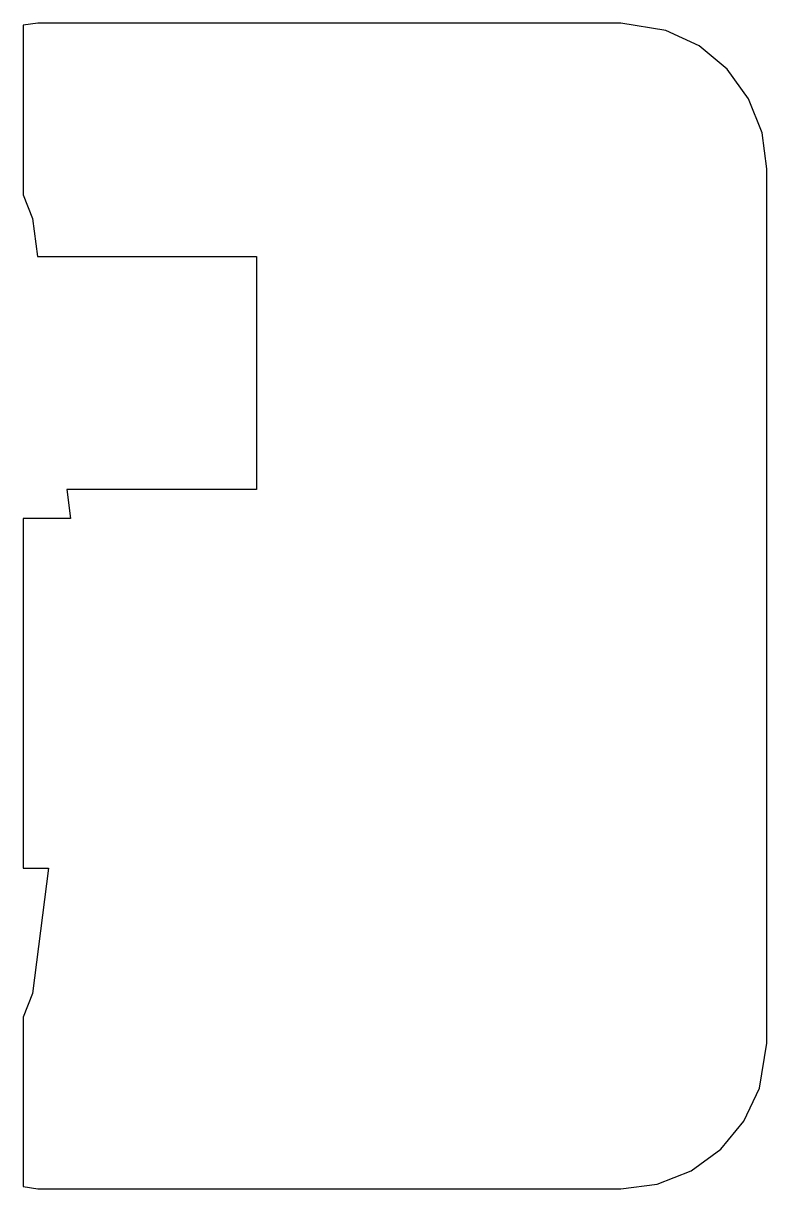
# Model space of a CAD drawing. Header units: metres. Extents: x -100.5 to -75, y -20 to 20.
import ezdxf

# ---------------------------------------------------------------- set-up
doc = ezdxf.new("R2010")
doc.units = ezdxf.units.M

msp = doc.modelspace()

# ---------------------------------------------------------------- linework, layer by layer
for p, q in [((-100, 20), (-100.5, 19.9368)), ((-80, 20), (-100, 20)), ((-78.4549, 19.7553), (-80, 20)), ((-100.5, 19.9368), (-100.5, 14.1111)), ((-77.3209, 19.2216), (-78.4549, 19.7553)), ((-76.3552, 18.4227), (-77.3209, 19.2216)), ((-75.6185, 17.4088), (-76.3552, 18.4227)), ((-75.1571, 16.2435), (-75.6185, 17.4088)), ((-75, 15), (-75.1571, 16.2435)), ((-75, -15), (-75, 15)), ((-100.5, 14.1111), (-100.181, 13.3049)), ((-100.181, 13.3049), (-100.016, 12)), ((-100.016, 12), (-92.5, 12)), ((-92.5, 12), (-92.5, 4)), ((-92.5, 4), (-99.0053, 4)), ((-99.0053, 4), (-98.879, 3)), ((-98.879, 3), (-100.5, 3)), ((-100.5, 3), (-100.5, -9)), ((-100.5, -9), (-99.637, -9)), ((-99.637, -9), (-100.181, -13.3049)), ((-100.181, -13.3049), (-100.5, -14.1111)), ((-100.5, -14.1111), (-100.5, -19.9208)), ((-75.2447, -16.5451), (-75, -15)), ((-75.7784, -17.6791), (-75.2447, -16.5451)), ((-76.5773, -18.6448), (-75.7784, -17.6791)), ((-77.5912, -19.3815), (-76.5773, -18.6448)), ((-78.7565, -19.8429), (-77.5912, -19.3815)), ((-100.5, -19.9208), (-100, -20)), ((-100, -20), (-80, -20)), ((-80, -20), (-78.7565, -19.8429))]:
    msp.add_line(p, q)

doc.saveas('drawing.dxf')
